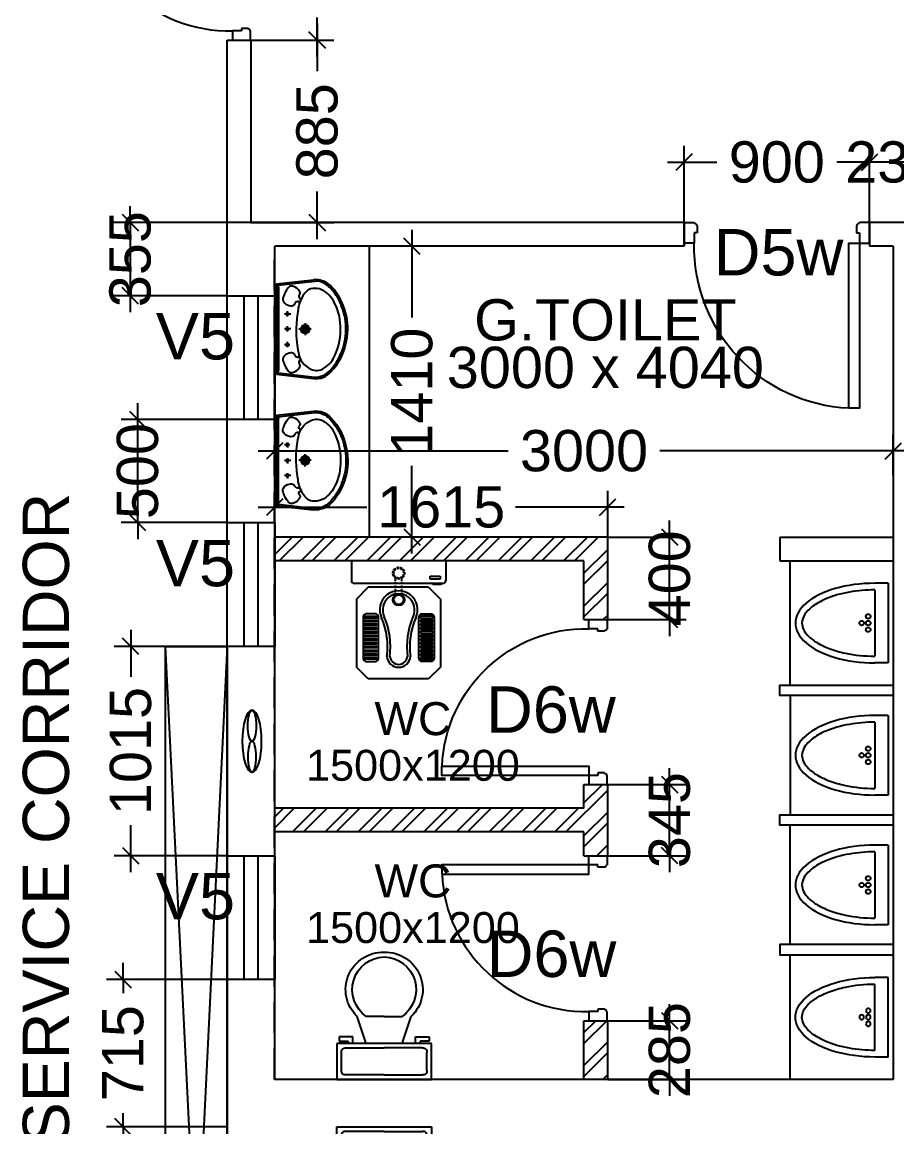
# Model space of a CAD drawing. Extents: x 6345096 to 6738923, y -6490958 to -6305885.
# Drawn here: x 6532854 to 6537097, y -6368716 to -6363359 of the extents above; entities that cross this region are included whole.
import ezdxf
from ezdxf.enums import TextEntityAlignment as Align

# ---------------------------------------------------------------- set-up
doc = ezdxf.new("R2010")
doc.units = 0
doc.header["$LTSCALE"] = 600
doc.header["$MEASUREMENT"] = 0
doc.header["$PDMODE"] = 35
doc.linetypes.add('HIDDEN', pattern=[0.375, 0.25, -0.125])
doc.layers.get('0').update_dxf_attribs({"linetype": 'CONTINUOUS'})
doc.layers.get('Defpoints').update_dxf_attribs({"linetype": 'CONTINUOUS'})
for name, color, linetype in [('DOOR', 32, 'CONTINUOUS'), ('Duct', 8, 'CONTINUOUS'), ('Exaust', 8, 'CONTINUOUS'), ('HS', 251, 'CONTINUOUS'), ('joinery', 7, 'CONTINUOUS'), ('Room Dim', 1, 'CONTINUOUS'), ('T Wall', 8, 'CONTINUOUS'), ('TEXT', 6, 'CONTINUOUS'), ('Toi-Euip', 8, 'CONTINUOUS'), ('toi-fix', 46, 'CONTINUOUS'), ('Toi. Wall Hat', 3, 'CONTINUOUS'), ('Walls', 7, 'CONTINUOUS'), ('WIN', 151, 'CONTINUOUS'), ('Working Dim', 5, 'CONTINUOUS')]:
    doc.layers.add(name, color=color, linetype=linetype)
doc.styles.add('ari', font='arial.ttf')
doc.styles.add('ARIAL', font='arial.ttf')
doc.dimstyles.new('int. dim', dxfattribs={"dimtxt": 200, "dimasz": 80, "dimexe": 80, "dimexo": 0, "dimgap": 70, "dimtad": 0, "dimdec": 0, "dimzin": 12, "dimdsep": 46, "dimtxsty": 'ari', "dimblk": 'OBLIQUE', "dimcen": 2, "dimdle": 80, "dimclrd": 256, "dimclre": 256, "dimclrt": 6, "dimadec": 0, "dimazin": 0, "dimtfac": 1, "dimtdec": 0, "dimtix": 1, "dimtmove": 2, "dimatfit": 3, "dimfxl": 1, "dimtolj": 1, "dimtzin": 0, "dimlwd": -1, "dimlwe": -1, "dimarcsym": 0})

# ---------------------------------------------------------------- blocks, each defined once
blk = doc.blocks.new('A$C153C7E87')
at = {"layer": 'Exaust', "color": 10, "extrusion": (0, 0, -1)}
for centre, major_axis, ratio in [((0, 0), (150.2, 0.1), 0.312125), ((-75.1, 0), (75.1, 0), 0.271389)]:
    blk.add_ellipse(centre, major_axis=major_axis, ratio=ratio, start_param=3.141593, end_param=9.424778, dxfattribs=at)
at = {"layer": 'Exaust', "color": 10}
blk.add_ellipse((75.1, 0), major_axis=(75.1, 0), ratio=0.271389, dxfattribs=at)
blk = doc.blocks.new('Z$W@#1841')
at = {"layer": 'DOOR'}
for p, q in [((-267.6, -167.4), (-317.3, -167.4)), ((-317.3, -167.4), (-317.3, -267.4)), ((-267.6, -217.9), (-267.6, -167.4)), ((533, -217.9), (533, -167.4)), ((533, -167.4), (582.7, -167.4)), ((582.7, -167.4), (582.7, -267.4)), ((-317.3, -267.4), (-267.6, -267.4)), ((-254.1, -217.9), (-267.6, -217.9)), ((-267.6, -267.4), (-267.6, -265.2)), ((-254.1, -253.9), (-256.3, -253.9)), ((-254.1, -253.9), (-254.1, -217.9)), ((519.5, -253.9), (519.5, -217.9)), ((519.5, -217.9), (533, -217.9)), ((519.5, -253.9), (521.7, -253.9)), ((533, -267.4), (533, -265.2)), ((582.7, -267.4), (533, -267.4))]:
    blk.add_line(p, q, dxfattribs=at)
blk.add_lwpolyline([(482.5, 633.2), (482.5, -167.4), (533, -167.4), (533, 633.2)], close=True, dxfattribs=at)
at = {"layer": 'DOOR', "color": 145}
blk.add_arc((518.4, -152.1), 786.1, 92.6177, 181.1129, dxfattribs=at)
at = {"layer": 'DOOR'}
for centre, start, end in [((-267.6, -253.9), 270, 0), ((533, -253.9), 180, 270)]:
    blk.add_arc(centre, 11.2, start, end, dxfattribs=at)
blk = doc.blocks.new('A$C70ED7303')
at = {"layer": 'toi-fix', "color": 8}
for p, q in [((0, 0), (229, 0)), ((229, 0), (229, -174.4)), ((-229, 0), (0, 0)), ((-229, -174.4), (-229, 0)), ((-207.2, -43.6), (-207.2, -130.8)), ((0, -21.8), (-185.4, -21.8)), ((0, -21.8), (185.4, -21.8)), ((207.2, -43.6), (207.2, -130.8)), ((-185.4, -152.6), (0, -152.6)), ((185.4, -152.6), (0, -152.6)), ((229, -174.4), (-229, -174.4)), ((-218.1, -207.2), (-218.1, -185.4)), ((-218.1, -185.4), (-174.4, -185.4)), ((-152.6, -207.2), (-218.1, -207.2)), ((-174.4, -185.4), (-174.4, -174.4)), ((-152.6, -174.4), (-152.6, -207.2)), ((-87.2, -174.4), (-130.8, -305.3)), ((87.2, -174.4), (130.8, -305.3)), ((152.6, -174.4), (152.6, -207.2)), ((152.6, -207.2), (218.1, -207.2)), ((174.4, -185.4), (174.4, -174.4)), ((218.1, -185.4), (174.4, -185.4)), ((218.1, -207.2), (218.1, -185.4)), ((0, -305.3), (-87.2, -305.3)), ((0, -305.3), (87.2, -305.3))]:
    blk.add_line(p, q, dxfattribs=at)
for centre, major_axis, start_param, end_param in [((-188.1, -40.9), (13.6, -13.6), 2.214297, 4.068888), ((188.1, -40.9), (13.6, -13.6), 0.643501, 2.498091), ((-188.1, -133.6), (-13.6, -13.6), 5.35589, 7.21048), ((188.1, -133.6), (-13.6, -13.6), 0.643501, 2.498091), ((-6.6, -436.2), (-127.6, -127.6), 4.686239, 7.105146), ((4.7, -435.5), (-112.7, -112.7), 4.541602, 7.039318), ((6.6, -436.2), (55.8, -171.6), -0.351019, 2.067888), ((-4.7, -435.5), (-112.7, -112.7), 0.814663, 3.31238)]:
    blk.add_ellipse(centre, major_axis=major_axis, ratio=1, start_param=start_param, end_param=end_param, dxfattribs=at)
blk = doc.blocks.new('URI')
at = {"layer": 'toi-fix', "color": 8}
for p, q in [((0, 0), (0, 75)), ((412.5, 75), (37.5, 75)), ((450, 0), (450, 75)), ((450, 0), (0, 0))]:
    blk.add_line(p, q, dxfattribs=at)
for centre in [(187.5, 112.5), (225, 150), (225, 112.5), (262.5, 112.5)]:
    blk.add_circle(centre, 13, dxfattribs=at)
blk.add_ellipse((225, 75), major_axis=(0, -450), ratio=0.5, start_param=1.570796, end_param=4.712389, dxfattribs=at)
blk.add_open_spline([(412.5, 75), (412.5, 124.2), (408.2, 173.3), (391.4, 268.1), (378.3, 313.3), (348.4, 383.5), (332.7, 410.7), (302.5, 449), (288.3, 462.2), (261, 480.2), (247.9, 485), (222.9, 488.5), (210.7, 487.2), (184.7, 477.8), (170.9, 469.5), (143, 444.1), (129.1, 427.1), (103, 385.3), (91, 360.6), (70, 305.1), (61.2, 274.4), (43.3, 189.6), (37.5, 132.5), (37.5, 75.3), (37.5, 75.1), (37.5, 75)], degree=3, knots=[1.570797, 1.570797, 1.570797, 1.570797, 1.912721, 1.912721, 2.274933, 2.274933, 2.575852, 2.575852, 2.824182, 2.824182, 3.072511, 3.072511, 3.320841, 3.320841, 3.569171, 3.569171, 3.817501, 3.817501, 4.06583, 4.06583, 4.31416, 4.31416, 4.71135, 4.71135, 4.712389, 4.712389, 4.712389, 4.712389], dxfattribs=at)
blk = doc.blocks.new('1000')
at = {"layer": 'DOOR'}
for p, q in [((0, -100), (0, 0)), ((0, 0), (49.7, 0)), ((49.7, 0), (49.7, -2.2)), ((63.2, -49.5), (49.7, -49.5)), ((49.7, -49.5), (49.7, -100)), ((63.2, -13.5), (61, -13.5)), ((63.2, -13.5), (63.2, -49.5)), ((836.8, -13.5), (836.8, -49.5)), ((836.8, -13.5), (839, -13.5)), ((836.8, -49.5), (850.3, -49.5)), ((850.3, 0), (850.3, -2.2)), ((900, 0), (850.3, 0)), ((850.3, -49.5), (850.3, -100)), ((900, -100), (900, 0)), ((49.7, -100), (0, -100)), ((49.7, -100), (49.7, -900.6)), ((100.2, -100), (49.7, -100)), ((100.2, -900.6), (100.2, -100)), ((850.3, -100), (900, -100)), ((49.7, -900.6), (100.2, -900.6))]:
    blk.add_line(p, q, dxfattribs=at)
for centre, major_axis, start_param, end_param in [((49.7, -13.5), (-7.95, 7.95), 3.926991, 5.497787), ((850.3, -13.5), (7.95, 7.95), 0.785398, 2.356194)]:
    blk.add_ellipse(centre, major_axis=major_axis, ratio=1, start_param=start_param, end_param=end_param, dxfattribs=at)
at = {"layer": 'DOOR', "color": 145}
blk.add_ellipse((64.3, -115.3), major_axis=(-519.7, 589.8), ratio=1, start_param=2.464943, end_param=4.009476, dxfattribs=at)
blk = doc.blocks.new('A$C4D064DB7')
at = {"layer": 'Toi-Euip', "color": 8}
for p, q in [((-219.3, -1), (-239.3, 178)), ((-212.3, 5.4), (-232.3, 184.5)), ((0.9, 167), (0.9, 107.5)), ((212.2, 4.9), (232.3, 184.5)), ((219.2, -1), (239.3, 178)), ((-28.5, 137.9), (30, 137.9)), ((-73.1, 68.7), (-73.1, 37.2)), ((-0.6, 68.7), (-0.6, 37.2)), ((76.2, 63.6), (76.2, 37.2)), ((-204.6, 8.3), (200.4, 8.3)), ((-61.3, 51.7), (-86.8, 51.7)), ((11.1, 51.7), (-14.3, 51.7)), ((87.9, 51.7), (62.5, 51.7)), ((-219.3, -1), (219.2, -1))]:
    blk.add_line(p, q, dxfattribs=at)
for centre, radius in [((0.9, 137.9), 20.9), ((0.9, 137.9), 15), ((0.9, 137.9), 10.5), ((-73.1, 51.7), 6.23), ((-0.6, 51.7), 6.23), ((76.2, 51.7), 6.23)]:
    blk.add_circle(centre, radius, dxfattribs=at)
for centre, radius, start, end in [((-15, 63.3), 278.1, 103.6801, 133.1199), ((0.4, 42.8), 293.4, 66.1951, 111.8497), ((-3.7, 79.1), 265.8, 77.1391, 106.8516), ((11, 56.9), 284.8, 46.3845, 81.023), ((-115.7, 175.3), 119.3, 121.8415, 151.2146), ((-79.5, 166.9), 122.1, 117.7975, 160.6946), ((-52.1, 129.5), 194.1, 106.9894, 130.6854), ((-12.7, 69.4), 239.9, 90.5187, 121.0564), ((4.5, 21.6), 288.4, 65.4107, 93.8454), ((17.4, 64.4), 266.9, 46.2173, 67.6674), ((74.5, 158), 135.4, 31.8603, 68.3132), ((-135.9, 190.3), 102.7, 132.34, 168.5521), ((-156.9, 191.3), 75.7, 146.7911, 185.1402), ((131.4, 192.6), 68.8, 336.7779, 32.4081), ((140.9, 188.9), 91.5, 357.2238, 48.0895), ((143.8, 190.8), 96.4, 352.3942, 48.6169), ((-159.3, 187.8), 80.7, 163.2392, 186.9959), ((-105.8, 184.4), 91.8, 165.5854, 192.6546), ((-124.3, 195.5), 77.6, 203.693, 246.3813), ((98.1, 210.4), 106.4, 278.0202, 335.0221), ((-154.2, 64.6), 55.1, 124.9669, 161.6496), ((-174.7, 96.4), 17.3, 50.4642, 129.5358), ((-157.9, 115.7), 8.33, 226.0403, 306.1074), ((-73.6, 263.8), 161.7, 239.5902, 265.9719), ((-156.5, 116.7), 8.45, 294.5104, 30.3287), ((-126.4, 102.5), 8.28, 83.1526, 217.3039), ((129.6, 102.2), 7.16, 318.2984, 78.6803), ((157.9, 115.9), 7.49, 165.1523, 247.9307), ((159.9, 115.7), 8.33, 233.8926, 313.9597), ((176.7, 96.4), 17.3, 50.4642, 129.5358), ((156.2, 64.6), 55.1, 18.3504, 55.0331), ((-188.7, 72.6), 20.1, 152.4908, 243.191), ((-120.2, 149.2), 122.2, 230.5982, 250.4136), ((-161, 71.5), 47.7, 305.0585, 347.193), ((-110.1, 109.7), 26, 208.2715, 253.614), ((-144.2, 69.4), 30.9, 343.9654, 29.9209), ((33.5, 869.5), 776.1, 261.2228, 267.52), ((-3.1, 803.8), 709.6, 270.2431, 275.5482), ((44.3, 384), 287.3, 274.2321, 283.8267), ((146.2, 69.4), 30.9, 150.0791, 196.0346), ((163, 71.5), 47.7, 192.807, 234.9415), ((112.1, 109.7), 26, 286.386, 331.7285), ((122.2, 149.2), 122.2, 289.5864, 309.4018), ((190.7, 72.6), 20.1, 296.809, 27.5092), ((-200, -15.1), 23.9, 101.1451, 143.7785), ((-145.6, 63.1), 33, 241.9192, 291.3561), ((147.6, 63.1), 33, 248.6439, 298.0808), ((199.8, -16.6), 24.9, 38.7487, 88.5796)]:
    blk.add_arc(centre, radius, start, end, dxfattribs=at)
blk = doc.blocks.new('A$C37B60793')
at = {"layer": 'toi-fix', "color": 8}
for p, q in [((0, 303.1), (127, 303.1)), ((0, -306.5), (0, 303.1)), ((146, -287.4), (146, 284.1)), ((171.2, 195), (247.4, 271.2)), ((247.4, 271.2), (685.9, 271.2)), ((358.5, 218.7), (358.5, 139.2)), ((369.5, 218.7), (358.5, 218.7)), ((362.3, 226.9), (630.5, 226.9)), ((369.5, 139.2), (369.5, 218.7)), ((382.7, 218.7), (382.7, 139.2)), ((393.7, 218.7), (382.7, 218.7)), ((393.7, 139.2), (393.7, 218.7)), ((406.9, 218.7), (406.9, 139.2)), ((417.9, 218.7), (406.9, 218.7)), ((417.9, 139.2), (417.9, 218.7)), ((431, 218.7), (431, 139.2)), ((442.1, 218.7), (431, 218.7)), ((442.1, 139.2), (442.1, 218.7)), ((455.2, 218.7), (455.2, 139.2)), ((466.3, 218.7), (455.2, 218.7)), ((466.3, 139.2), (466.3, 218.7)), ((479.4, 218.7), (479.4, 139.2)), ((490.5, 218.7), (479.4, 218.7)), ((490.5, 139.2), (490.5, 218.7)), ((503.6, 218.7), (503.6, 139.2)), ((514.6, 218.7), (503.6, 218.7)), ((514.6, 139.2), (514.6, 218.7)), ((527.8, 218.7), (527.8, 139.2)), ((538.8, 218.7), (527.8, 218.7)), ((538.8, 139.2), (538.8, 218.7)), ((552, 218.7), (552, 139.2)), ((563, 218.7), (552, 218.7)), ((563, 139.2), (563, 218.7)), ((576.2, 218.7), (576.2, 139.2)), ((587.2, 218.7), (576.2, 218.7)), ((587.2, 139.2), (587.2, 218.7)), ((600.4, 218.7), (600.4, 139.2)), ((611.4, 218.7), (600.4, 218.7)), ((611.4, 139.2), (611.4, 218.7)), ((624.5, 218.7), (624.5, 139.2)), ((635.6, 218.7), (624.5, 218.7)), ((635.6, 139.2), (635.6, 218.7)), ((762.1, 195), (685.9, 271.2)), ((171.2, -195.4), (171.2, 195)), ((343.3, 148.1), (343.3, 207.9)), ((649.5, 207.9), (649.5, 148.1)), ((762.1, -195.4), (762.1, 195)), ((358.5, 139.2), (369.5, 139.2)), ((630.5, 129.1), (362.3, 129.1)), ((382.7, 139.2), (393.7, 139.2)), ((406.9, 139.2), (417.9, 139.2)), ((431, 139.2), (442.1, 139.2)), ((455.2, 139.2), (466.3, 139.2)), ((479.4, 139.2), (490.5, 139.2)), ((503.6, 139.2), (514.6, 139.2)), ((527.8, 139.2), (538.8, 139.2)), ((552, 139.2), (563, 139.2)), ((576.2, 139.2), (587.2, 139.2)), ((600.4, 139.2), (611.4, 139.2)), ((624.5, 139.2), (635.6, 139.2)), ((358.5, -222), (358.5, -142.6)), ((358.5, -142.6), (369.5, -142.6)), ((630.5, -132.4), (362.3, -132.4)), ((369.5, -142.6), (369.5, -222)), ((382.7, -222), (382.7, -142.6)), ((382.7, -142.6), (393.7, -142.6)), ((393.7, -142.6), (393.7, -222)), ((406.9, -222), (406.9, -142.6)), ((406.9, -142.6), (417.9, -142.6)), ((417.9, -142.6), (417.9, -222)), ((431, -222), (431, -142.6)), ((431, -142.6), (442.1, -142.6)), ((442.1, -142.6), (442.1, -222)), ((455.2, -222), (455.2, -142.6)), ((455.2, -142.6), (466.3, -142.6)), ((466.3, -142.6), (466.3, -222)), ((479.4, -222), (479.4, -142.6)), ((479.4, -142.6), (490.5, -142.6)), ((490.5, -142.6), (490.5, -222)), ((503.6, -222), (503.6, -142.6)), ((503.6, -142.6), (514.6, -142.6)), ((514.6, -142.6), (514.6, -222)), ((527.8, -222), (527.8, -142.6)), ((527.8, -142.6), (538.8, -142.6)), ((538.8, -142.6), (538.8, -222)), ((552, -222), (552, -142.6)), ((552, -142.6), (563, -142.6)), ((563, -142.6), (563, -222)), ((576.2, -222), (576.2, -142.6)), ((576.2, -142.6), (587.2, -142.6)), ((587.2, -142.6), (587.2, -222)), ((600.4, -222), (600.4, -142.6)), ((600.4, -142.6), (611.4, -142.6)), ((611.4, -142.6), (611.4, -222)), ((624.5, -222), (624.5, -142.6)), ((624.5, -142.6), (635.6, -142.6)), ((635.6, -142.6), (635.6, -222)), ((117.8, -205), (100.3, -205)), ((100.3, -205), (100.3, -270.7)), ((117.8, -270.7), (117.8, -205)), ((171.2, -195.4), (247.4, -271.6)), ((343.3, -151.5), (343.3, -211.2)), ((649.5, -211.2), (649.5, -151.5)), ((685.9, -271.6), (762.1, -195.4)), ((100.3, -270.7), (117.8, -270.7)), ((153.7, -221.4), (147.5, -221.4)), ((147.5, -221.4), (147.5, -276.8)), ((147.5, -276.8), (153.7, -276.8)), ((153.7, -276.8), (153.7, -221.4)), ((247.4, -271.6), (685.9, -271.6)), ((369.5, -222), (358.5, -222)), ((362.3, -230.3), (630.5, -230.3)), ((393.7, -222), (382.7, -222)), ((417.9, -222), (406.9, -222)), ((442.1, -222), (431, -222)), ((466.3, -222), (455.2, -222)), ((490.5, -222), (479.4, -222)), ((514.6, -222), (503.6, -222)), ((538.8, -222), (527.8, -222)), ((563, -222), (552, -222)), ((587.2, -222), (576.2, -222)), ((611.4, -222), (600.4, -222)), ((635.6, -222), (624.5, -222)), ((0, -306.5), (127, -306.5))]:
    blk.add_line(p, q, dxfattribs=at)
at = {"layer": 'toi-fix', "color": 8, "linetype": 'HIDDEN', "ltscale": 0.1}
for p, q in [((219.3, 19), (111.7, 19)), ((219.3, -22.3), (111.7, -22.3))]:
    blk.add_line(p, q, dxfattribs=at)
at = {"layer": 'toi-fix', "color": 8, "extrusion": (0, 0, -1)}
for centre, major_axis, start_param, end_param in [((127, 284.1), (-13.5, -13.5), 2.356194, 3.926991), ((362.3, 207.9), (13.5, -13.5), 2.356194, 3.926991), ((630.5, 207.9), (-13.5, -13.5), 2.356194, 3.926991), ((362.3, 148.1), (-13.5, -13.5), -0.785398, 0.785398), ((630.5, 148.1), (-13.5, -13.5), 3.926991, 5.497787), ((316.3, -1.7), (0, -122.2), -0.449608, 3.591264), ((316.3, -1.7), (0, -103.2), -0.449671, 3.591202), ((554, 536.4), (-29.4, -484.3), -0.19615, 0.346746), ((554, 536.4), (-11.6, -466), -0.160496, 0.3824), ((611.1, -1.7), (-54, -54), 2.434309, 5.419673), ((251.3, -1.7), (-26.9, -26.9), 0.785398, 7.068583), ((251.3, -1.7), (-22.5, -22.5), 0.785398, 7.068583), ((611.1, -1.7), (40.6, -40.6), 4.005105, 6.990469), ((554, -539.7), (29.4, -484.3), 2.794864, 3.33776), ((554, -539.7), (11.6, -466), 2.7592, 3.302095), ((362.3, -151.5), (13.5, -13.5), 2.356194, 3.926991), ((630.5, -151.5), (13.5, -13.5), 3.926991, 5.497787), ((362.3, -211.2), (-13.5, -13.5), -0.785398, 0.785398), ((630.5, -211.2), (13.5, -13.5), 5.497787, 7.068583), ((127, -287.4), (13.5, -13.5), 5.497787, 7.068583)]:
    blk.add_ellipse(centre, major_axis=major_axis, ratio=1, start_param=start_param, end_param=end_param, dxfattribs=at)
at = {"layer": 'toi-fix', "color": 8, "linetype": 'HIDDEN', "ltscale": 0.1, "extrusion": (0, 0, -1)}
for major_axis, start_param, end_param in [((26.9, -26.9), 2.356194490188911, 8.639379797368496), ((22.5, -22.5), 2.356194490188169, 8.639379797367756)]:
    blk.add_ellipse((79.7, -1.7), major_axis=major_axis, ratio=1, start_param=start_param, end_param=end_param, dxfattribs=at)
blk = doc.blocks.new('_Oblique')
at = {"color": 0, "linetype": 'ByBlock', "lineweight": -2}
blk.add_line((-0.5, -0.5), (0.5, 0.5), dxfattribs=at)
blk = doc.blocks.new('*D489')
at = {"layer": 'Defpoints', "color": 0, "transparency": 16777216}
for p in [(6533964.4, -6362645.5, 0.3), (6533964.4, -6363445.5, 5.1), (6534285.6, -6363445.5)]:
    blk.add_point(p, dxfattribs=at)
at = {"layer": 'Working Dim', "transparency": 16777216}
for p, q in [((6534285.6, -6362565.5), (6534285.6, -6362754.7)), ((6533964.4, -6362645.5), (6534365.6, -6362645.5)), ((6534285.6, -6363525.5), (6534285.6, -6363336.2)), ((6533964.4, -6363445.5), (6534365.6, -6363445.5))]:
    blk.add_line(p, q, dxfattribs=at)
at = {"layer": 'Working Dim', "transparency": 16777216, "xscale": 80, "yscale": 80, "zscale": 80}
for p, rotation in [((6534285.6, -6362645.5), 90), ((6534285.6, -6363445.5), 270)]:
    blk.add_blockref('_Oblique', p, dxfattribs=dict(at, rotation=rotation))
at = {"layer": 'Working Dim', "color": 6, "transparency": 16777216, "insert": (6534285.6, -6363045.5), "char_height": 200, "attachment_point": 5, "rotation": 90, "style": 'ari'}
blk.add_mtext('\\A1;800', dxfattribs=at)
blk = doc.blocks.new('*D490')
at = {"layer": 'Defpoints', "color": 0, "transparency": 16777216}
for p in [(6533964.4, -6363445.5, 5.1), (6533964.4, -6364330.6, 5.1), (6534285.6, -6364330.6)]:
    blk.add_point(p, dxfattribs=at)
at = {"layer": 'Working Dim', "transparency": 16777216}
for p, q in [((6534285.6, -6363365.5), (6534285.6, -6363596.2)), ((6533964.4, -6363445.5), (6534365.6, -6363445.5)), ((6534285.6, -6364410.6), (6534285.6, -6364179.9)), ((6533964.4, -6364330.6), (6534365.6, -6364330.6))]:
    blk.add_line(p, q, dxfattribs=at)
at = {"layer": 'Working Dim', "transparency": 16777216, "xscale": 80, "yscale": 80, "zscale": 80}
for p, rotation in [((6534285.6, -6363445.5), 90), ((6534285.6, -6364330.6), 270)]:
    blk.add_blockref('_Oblique', p, dxfattribs=dict(at, rotation=rotation))
at = {"layer": 'Working Dim', "color": 6, "transparency": 16777216, "insert": (6534285.6, -6363888), "char_height": 200, "attachment_point": 5, "rotation": 90, "style": 'ari'}
blk.add_mtext('\\A1;885', dxfattribs=at)
blk = doc.blocks.new('*D512')
at = {"layer": 'Defpoints', "color": 0, "transparency": 16777216}
for p in [(6536964.5, -6364038), (6536964.5, -6364330.6), (6537194.5, -6364330.6, 5.1)]:
    blk.add_point(p, dxfattribs=at)
at = {"layer": 'Working Dim', "transparency": 16777216}
for p, q in [((6536964.5, -6364330.6), (6536964.5, -6363958)), ((6537194.5, -6364330.6), (6537194.5, -6363958)), ((6536964.5, -6364038), (6536884.5, -6364038)), ((6537194.5, -6364038), (6536964.5, -6364038)), ((6537194.5, -6364038), (6537274.5, -6364038))]:
    blk.add_line(p, q, dxfattribs=at)
at = {"layer": 'Working Dim', "transparency": 16777216, "xscale": 80, "yscale": 80, "zscale": 80}
blk.add_blockref('_Oblique', (6536964.5, -6364038), dxfattribs=at)
at = {"layer": 'Working Dim', "transparency": 16777216, "xscale": 80, "yscale": 80, "zscale": 80, "rotation": 180}
blk.add_blockref('_Oblique', (6537194.5, -6364038), dxfattribs=at)
at = {"layer": 'Working Dim', "color": 6, "transparency": 16777216, "insert": (6537079.5, -6364038), "char_height": 200, "attachment_point": 5, "style": 'ari'}
blk.add_mtext('\\A1;230', dxfattribs=at)
blk = doc.blocks.new('*D513')
at = {"layer": 'Defpoints', "color": 0, "transparency": 16777216}
for p in [(6536064.5, -6364038), (6536064.5, -6364330.6), (6536964.5, -6364330.6)]:
    blk.add_point(p, dxfattribs=at)
at = {"layer": 'Working Dim', "transparency": 16777216}
for p, q in [((6536064.5, -6364330.6), (6536064.5, -6363958)), ((6536964.5, -6364330.6), (6536964.5, -6363958)), ((6535984.5, -6364038), (6536223.9, -6364038)), ((6537044.5, -6364038), (6536805.1, -6364038))]:
    blk.add_line(p, q, dxfattribs=at)
at = {"layer": 'Working Dim', "transparency": 16777216, "xscale": 80, "yscale": 80, "zscale": 80, "rotation": 180}
blk.add_blockref('_Oblique', (6536064.5, -6364038), dxfattribs=at)
at = {"layer": 'Working Dim', "transparency": 16777216, "xscale": 80, "yscale": 80, "zscale": 80}
blk.add_blockref('_Oblique', (6536964.5, -6364038), dxfattribs=at)
at = {"layer": 'Working Dim', "color": 6, "transparency": 16777216, "insert": (6536514.5, -6364038), "char_height": 200, "attachment_point": 5, "style": 'ari'}
blk.add_mtext('\\A1;900', dxfattribs=at)
blk = doc.blocks.new('*D514')
at = {"layer": 'Defpoints', "color": 0, "transparency": 16777216}
for p in [(6537079.5, -6365438), (6534079.4, -6365555.9, 5.1), (6537079.5, -6365555.9, 5.1)]:
    blk.add_point(p, dxfattribs=at)
at = {"layer": 'Working Dim', "transparency": 16777216}
for p, q in [((6534079.4, -6365555.9), (6534079.4, -6365358)), ((6537079.5, -6365555.9), (6537079.5, -6365358)), ((6533999.4, -6365438), (6535211.2, -6365438)), ((6537159.5, -6365438), (6535947.7, -6365438))]:
    blk.add_line(p, q, dxfattribs=at)
at = {"layer": 'Working Dim', "transparency": 16777216, "xscale": 80, "yscale": 80, "zscale": 80, "rotation": 180}
blk.add_blockref('_Oblique', (6534079.4, -6365438), dxfattribs=at)
at = {"layer": 'Working Dim', "transparency": 16777216, "xscale": 80, "yscale": 80, "zscale": 80}
blk.add_blockref('_Oblique', (6537079.5, -6365438), dxfattribs=at)
at = {"layer": 'Working Dim', "color": 6, "transparency": 16777216, "insert": (6535579.5, -6365438), "char_height": 200, "attachment_point": 5, "style": 'ari'}
blk.add_mtext('\\A1;3000', dxfattribs=at)
blk = doc.blocks.new('*D515')
at = {"layer": 'Defpoints', "color": 0, "transparency": 16777216}
for p in [(6535694.4, -6368200.6), (6535994.8, -6368200.6), (6535694.4, -6368485.6)]:
    blk.add_point(p, dxfattribs=at)
at = {"layer": 'Working Dim', "transparency": 16777216}
for p, q in [((6535994.8, -6368200.6), (6535994.8, -6368120.6)), ((6535694.4, -6368200.6), (6536074.8, -6368200.6)), ((6535994.8, -6368485.6), (6535994.8, -6368200.6)), ((6535694.4, -6368485.6), (6536074.8, -6368485.6)), ((6535994.8, -6368485.6), (6535994.8, -6368565.6))]:
    blk.add_line(p, q, dxfattribs=at)
at = {"layer": 'Working Dim', "transparency": 16777216, "xscale": 80, "yscale": 80, "zscale": 80}
for p, rotation in [((6535994.8, -6368200.6), 270), ((6535994.8, -6368485.6), 90)]:
    blk.add_blockref('_Oblique', p, dxfattribs=dict(at, rotation=rotation))
at = {"layer": 'Working Dim', "color": 6, "transparency": 16777216, "insert": (6535994.8, -6368343.1), "char_height": 200, "attachment_point": 5, "rotation": 90, "style": 'ari'}
blk.add_mtext('\\A1;285', dxfattribs=at)
blk = doc.blocks.new('*D516')
at = {"layer": 'Defpoints', "color": 0, "transparency": 16777216}
for p in [(6535694.4, -6367055.6), (6535994.8, -6367055.6), (6535694.4, -6367400.6)]:
    blk.add_point(p, dxfattribs=at)
at = {"layer": 'Working Dim', "transparency": 16777216}
for p, q in [((6535994.8, -6367055.6), (6535994.8, -6366975.6)), ((6535694.4, -6367055.6), (6536074.8, -6367055.6)), ((6535994.8, -6367400.6), (6535994.8, -6367055.6)), ((6535694.4, -6367400.6), (6536074.8, -6367400.6)), ((6535994.8, -6367400.6), (6535994.8, -6367480.6))]:
    blk.add_line(p, q, dxfattribs=at)
at = {"layer": 'Working Dim', "transparency": 16777216, "xscale": 80, "yscale": 80, "zscale": 80}
for p, rotation in [((6535994.8, -6367055.6), 270), ((6535994.8, -6367400.6), 90)]:
    blk.add_blockref('_Oblique', p, dxfattribs=dict(at, rotation=rotation))
at = {"layer": 'Working Dim', "color": 6, "transparency": 16777216, "insert": (6535994.8, -6367228.1), "char_height": 200, "attachment_point": 5, "rotation": 90, "style": 'ari'}
blk.add_mtext('\\A1;345', dxfattribs=at)
blk = doc.blocks.new('*D517')
at = {"layer": 'Defpoints', "color": 0, "transparency": 16777216}
for p in [(6535694.4, -6365855.6), (6535994.8, -6365855.6), (6535694.4, -6366255.6)]:
    blk.add_point(p, dxfattribs=at)
at = {"layer": 'Working Dim', "transparency": 16777216}
for p, q in [((6535994.8, -6365855.6), (6535994.8, -6365775.6)), ((6535694.4, -6365855.6), (6536074.8, -6365855.6)), ((6535994.8, -6366255.6), (6535994.8, -6365855.6)), ((6535694.4, -6366255.6), (6536074.8, -6366255.6)), ((6535994.8, -6366255.6), (6535994.8, -6366335.6))]:
    blk.add_line(p, q, dxfattribs=at)
at = {"layer": 'Working Dim', "transparency": 16777216, "xscale": 80, "yscale": 80, "zscale": 80}
for p, rotation in [((6535994.8, -6365855.6), 270), ((6535994.8, -6366255.6), 90)]:
    blk.add_blockref('_Oblique', p, dxfattribs=dict(at, rotation=rotation))
at = {"layer": 'Working Dim', "color": 6, "transparency": 16777216, "insert": (6535994.8, -6366055.6), "char_height": 200, "attachment_point": 5, "rotation": 90, "style": 'ari'}
blk.add_mtext('\\A1;400', dxfattribs=at)
blk = doc.blocks.new('*D518')
at = {"layer": 'Defpoints', "color": 0, "transparency": 16777216}
for p in [(6534745.2, -6364445.6), (6534765, -6364445.6, 5.1), (6534765, -6365855.6)]:
    blk.add_point(p, dxfattribs=at)
at = {"layer": 'Working Dim', "transparency": 16777216}
for p, q in [((6534745.2, -6364365.6), (6534745.2, -6364791.7)), ((6534765, -6364445.6), (6534665.2, -6364445.6)), ((6534745.2, -6365935.6), (6534745.2, -6365509.5)), ((6534765, -6365855.6), (6534665.2, -6365855.6))]:
    blk.add_line(p, q, dxfattribs=at)
at = {"layer": 'Working Dim', "transparency": 16777216, "xscale": 80, "yscale": 80, "zscale": 80}
for p, rotation in [((6534745.2, -6364445.6), 90), ((6534745.2, -6365855.6), 270)]:
    blk.add_blockref('_Oblique', p, dxfattribs=dict(at, rotation=rotation))
at = {"layer": 'Working Dim', "color": 6, "transparency": 16777216, "insert": (6534745.2, -6365150.6), "char_height": 200, "attachment_point": 5, "rotation": 90, "style": 'ari'}
blk.add_mtext('\\A1;1410', dxfattribs=at)
blk = doc.blocks.new('*D533')
at = {"layer": 'Defpoints', "color": 0, "transparency": 16777216}
for p in [(6535694.4, -6365710.6), (6534079.4, -6365855.6), (6535694.4, -6365855.6)]:
    blk.add_point(p, dxfattribs=at)
at = {"layer": 'Working Dim', "transparency": 16777216}
for p, q in [((6534079.4, -6365855.6), (6534079.4, -6365630.6)), ((6535694.4, -6365855.6), (6535694.4, -6365630.6)), ((6533999.4, -6365710.6), (6534526.9, -6365710.6)), ((6535774.4, -6365710.6), (6535246.9, -6365710.6))]:
    blk.add_line(p, q, dxfattribs=at)
at = {"layer": 'Working Dim', "transparency": 16777216, "xscale": 80, "yscale": 80, "zscale": 80, "rotation": 180}
blk.add_blockref('_Oblique', (6534079.4, -6365710.6), dxfattribs=at)
at = {"layer": 'Working Dim', "transparency": 16777216, "xscale": 80, "yscale": 80, "zscale": 80}
blk.add_blockref('_Oblique', (6535694.4, -6365710.6), dxfattribs=at)
at = {"layer": 'Working Dim', "color": 6, "transparency": 16777216, "insert": (6534886.9, -6365710.6), "char_height": 200, "attachment_point": 5, "style": 'ari'}
blk.add_mtext('\\A1;1615', dxfattribs=at)
blk = doc.blocks.new('*D1385')
at = {"layer": 'Defpoints', "color": 0, "transparency": 16777216}
for p in [(6533343.8, -6368000.6), (6533849.4, -6368000.6, 0.7), (6533849.4, -6368715.6, 0.7)]:
    blk.add_point(p, dxfattribs=at)
at = {"layer": 'Working Dim', "transparency": 16777216}
for p, q in [((6533343.8, -6368000.6), (6533343.8, -6367920.6)), ((6533849.4, -6368000.6), (6533263.8, -6368000.6)), ((6533343.8, -6368000.6), (6533343.8, -6368067.2)), ((6533343.8, -6368715.6), (6533343.8, -6368649)), ((6533849.4, -6368715.6), (6533263.8, -6368715.6)), ((6533343.8, -6368715.6), (6533343.8, -6368795.6))]:
    blk.add_line(p, q, dxfattribs=at)
at = {"layer": 'Working Dim', "transparency": 16777216, "xscale": 80, "yscale": 80, "zscale": 80}
for p, rotation in [((6533343.8, -6368000.6), 270), ((6533343.8, -6368715.6), 90)]:
    blk.add_blockref('_Oblique', p, dxfattribs=dict(at, rotation=rotation))
at = {"layer": 'Working Dim', "color": 6, "transparency": 16777216, "insert": (6533343.8, -6368358.1), "char_height": 200, "attachment_point": 5, "rotation": 90, "style": 'ari'}
blk.add_mtext('\\A1;715', dxfattribs=at)
blk = doc.blocks.new('*D1386')
at = {"layer": 'Defpoints', "color": 0, "transparency": 16777216}
for p in [(6533381.3, -6366385.6), (6533849.4, -6366385.6), (6533849.8, -6367400.6, 4.4)]:
    blk.add_point(p, dxfattribs=at)
at = {"layer": 'Working Dim', "transparency": 16777216}
for p, q in [((6533381.3, -6366305.6), (6533381.3, -6366533.1)), ((6533849.4, -6366385.6), (6533301.3, -6366385.6)), ((6533381.3, -6367480.6), (6533381.3, -6367253.1)), ((6533849.8, -6367400.6), (6533301.3, -6367400.6))]:
    blk.add_line(p, q, dxfattribs=at)
at = {"layer": 'Working Dim', "transparency": 16777216, "xscale": 80, "yscale": 80, "zscale": 80}
for p, rotation in [((6533381.3, -6366385.6), 90), ((6533381.3, -6367400.6), 270)]:
    blk.add_blockref('_Oblique', p, dxfattribs=dict(at, rotation=rotation))
at = {"layer": 'Working Dim', "color": 6, "transparency": 16777216, "insert": (6533381.3, -6366893.1), "char_height": 200, "attachment_point": 5, "rotation": 90, "style": 'ari'}
blk.add_mtext('\\A1;1015', dxfattribs=at)
blk = doc.blocks.new('*D1387')
at = {"layer": 'Defpoints', "color": 0, "transparency": 16777216}
for p in [(6533415, -6365285.8), (6533849.4, -6365285.8), (6533849.4, -6365785.6)]:
    blk.add_point(p, dxfattribs=at)
at = {"layer": 'Working Dim', "transparency": 16777216}
for p, q in [((6533415, -6365285.8), (6533415, -6365205.8)), ((6533849.4, -6365285.8), (6533335, -6365285.8)), ((6533415, -6365785.6), (6533415, -6365285.8)), ((6533849.4, -6365785.6), (6533335, -6365785.6)), ((6533415, -6365785.6), (6533415, -6365865.6))]:
    blk.add_line(p, q, dxfattribs=at)
at = {"layer": 'Working Dim', "transparency": 16777216, "xscale": 80, "yscale": 80, "zscale": 80}
for p, rotation in [((6533415, -6365285.8), 270), ((6533415, -6365785.6), 90)]:
    blk.add_blockref('_Oblique', p, dxfattribs=dict(at, rotation=rotation))
at = {"layer": 'Working Dim', "color": 6, "transparency": 16777216, "insert": (6533415, -6365535.7), "char_height": 200, "attachment_point": 5, "rotation": 90, "style": 'ari'}
blk.add_mtext('\\A1;500', dxfattribs=at)
blk = doc.blocks.new('*D1388')
at = {"layer": 'Defpoints', "color": 0, "transparency": 16777216}
for p in [(6533964.4, -6364330.5), (6533379, -6364685.8), (6533849.4, -6364685.8)]:
    blk.add_point(p, dxfattribs=at)
at = {"layer": 'Working Dim', "transparency": 16777216}
for p, q in [((6533379, -6364330.5), (6533379, -6364250.5)), ((6533964.4, -6364330.5), (6533299, -6364330.5)), ((6533379, -6364330.5), (6533379, -6364685.8)), ((6533849.4, -6364685.8), (6533299, -6364685.8)), ((6533379, -6364685.8), (6533379, -6364765.8))]:
    blk.add_line(p, q, dxfattribs=at)
at = {"layer": 'Working Dim', "transparency": 16777216, "xscale": 80, "yscale": 80, "zscale": 80}
for p, rotation in [((6533379, -6364330.5), 270), ((6533379, -6364685.8), 90)]:
    blk.add_blockref('_Oblique', p, dxfattribs=dict(at, rotation=rotation))
at = {"layer": 'Working Dim', "color": 6, "transparency": 16777216, "insert": (6533379, -6364508.1), "char_height": 200, "attachment_point": 5, "rotation": 90, "style": 'ari'}
blk.add_mtext('\\A1;355', dxfattribs=at)
blk = doc.blocks.new('A$C2CD672AE')
at = {"layer": 'T Wall', "color": 8, "linetype": 'HIDDEN'}
for p, q in [((5375, 90568.3), (3760, 90568.3)), ((5375, 90168.3), (5375, 90568.3)), ((5260, 90453.3), (3760, 90453.3)), ((5260, 90168.3), (5260, 90453.3)), ((5260, 90168.3), (5375, 90168.3)), ((5260, 89253.3), (5260, 89368.3)), ((5260, 89368.3), (5375, 89368.3)), ((5375, 89023.3), (5375, 89368.3)), ((5260, 89253.3), (3760, 89253.3)), ((5260, 89138.3), (3760, 89138.3)), ((5260, 89023.3), (5260, 89138.3)), ((5260, 89023.3), (5375, 89023.3)), ((5260, 87938.3), (5260, 88223.3)), ((5260, 88223.3), (5375, 88223.3)), ((5375, 87938.3), (5375, 88223.3))]:
    blk.add_line(p, q, dxfattribs=at)
at = {"layer": 'T Wall', "color": 8, "linetype": 'HIDDEN', "ltscale": 10000}
for p, q in [((6210.1, 90568.3), (6760.1, 90568.3)), ((6210.1, 90568.3), (6210.1, 90453.3)), ((6210.1, 90453.3), (6760.1, 90453.3))]:
    blk.add_line(p, q, dxfattribs=at)
for points in [[(6260.1, 89849.6), (6260.1, 90453.3)], [(6760.1, 89799.6), (6210.1, 89799.6), (6210.1, 89849.6), (6760.1, 89849.6)], [(6260.1, 89799.6), (6260.1, 89220.8)], [(6760.1, 89170.8), (6210.1, 89170.8), (6210.1, 89220.8), (6760.1, 89220.8)], [(6260.1, 88592.1), (6260.1, 89170.8)], [(6760.1, 88592.1), (6210.1, 88592.1), (6210.1, 88542.1), (6760.1, 88542.1)], [(6260.1, 87937.8), (6260.1, 88542.1)]]:
    blk.add_lwpolyline(points, dxfattribs=at)
at = {"layer": 'toi-fix', "color": 8, "linetype": 'HIDDEN'}
blk.add_line((4219.7, 90568.3), (4219.7, 91978.3), dxfattribs=at)
at = {"layer": 'Walls', "color": 8, "linetype": 'HIDDEN'}
for p, q in [((3529.9, 92978.4), (3645, 92978.4)), ((3530, 83948.3), (3530, 92978.4)), ((3645, 92978.4), (3645, 92093.4)), ((5745.1, 92093.3), (3645, 92093.3)), ((5745.1, 92093.3), (5745.1, 91978.3)), ((6875.1, 92093.3), (6645.1, 92093.3)), ((6645.1, 92093.3), (6645.1, 91978.3)), ((3760, 87938.3), (3760, 91978.3)), ((5745.1, 91978.3), (3760, 91978.3)), ((6760.1, 91978.3), (6645.1, 91978.3)), ((6760.1, 91978.3), (6760.1, 87938.3)), ((6760.1, 87938.3), (3760, 87938.3))]:
    blk.add_line(p, q, dxfattribs=at)

msp = doc.modelspace()

# ---------------------------------------------------------------- hatches: boundary and pattern name
at = {"layer": 'Toi. Wall Hat'}
h = msp.add_hatch(dxfattribs=at)
h.set_pattern_fill('ANSI32', color=10, scale=300, style=0)
h.set_pattern_definition([(45, (6534079.39, -6368485.58), (-79.5495, 79.5495), []), (45, (6534132.42, -6368485.58), (-79.5495, 79.5495), [])])
h.paths.add_polyline_path([(6535694.388, -6368200.581), (6535579.388, -6368200.581), (6535579.388, -6368485.581), (6535694.388, -6368485.581)])
h.paths.add_polyline_path([(6534079.388, -6367170.581), (6534079.388, -6367285.581), (6535579.388, -6367285.581), (6535579.388, -6367400.581), (6535694.388, -6367400.581), (6535694.388, -6367055.581), (6535579.388, -6367055.581), (6535579.388, -6367170.581)])
h.paths.add_polyline_path([(6535579.388, -6365970.581), (6535579.388, -6366255.581), (6535694.388, -6366255.581), (6535694.388, -6365855.581), (6534079.388, -6365855.581), (6534079.388, -6365970.581), (6534451.686, -6365970.581), (6534451.686, -6365970.541), (6534909.61, -6365970.541), (6534909.61, -6365970.581)])

# ---------------------------------------------------------------- linework, layer by layer
at = {"layer": 'Duct', "color": 8, "linetype": 'HIDDEN', "ltscale": 600}
for p, q in [((6533849.388, -6372475.581), (6533549.388, -6366385.581)), ((6533849.771, -6366385.581, 5.131), (6533549.771, -6372475.65, 4.447))]:
    msp.add_line(p, q, dxfattribs=at)
at = {"layer": 'Duct', "color": 7, "linetype": 'HIDDEN', "ltscale": 600, "elevation": 4.447}
msp.add_lwpolyline([(6533849.771, -6372475.65), (6533549.771, -6372475.65), (6533549.771, -6366385.581), (6533549.771, -6366385.581), (6533849.771, -6366385.581), (6533849.771, -6366385.581), (6533849.771, -6372475.651), (6533549.771, -6372475.65)], dxfattribs=at)
at = {"layer": 'T Wall', "color": 6, "linetype": 'Continuous'}
for p, q in [((6535694.388, -6365855.581), (6534079.388, -6365855.581)), ((6535694.388, -6366255.581), (6535694.388, -6365855.581)), ((6535579.388, -6365970.581), (6534079.388, -6365970.581)), ((6535579.388, -6366255.581), (6535579.388, -6365970.581)), ((6535579.388, -6366255.581), (6535694.388, -6366255.581)), ((6535579.388, -6367170.581), (6535579.388, -6367055.581)), ((6535579.388, -6367055.581), (6535694.388, -6367055.581)), ((6535694.388, -6367400.581), (6535694.388, -6367055.581)), ((6535579.388, -6367170.581), (6534079.388, -6367170.581)), ((6535579.388, -6367285.581), (6534079.388, -6367285.581)), ((6535579.388, -6367400.581), (6535579.388, -6367285.581)), ((6535579.388, -6367400.581), (6535694.388, -6367400.581)), ((6535579.388, -6368485.581), (6535579.388, -6368200.581)), ((6535579.388, -6368200.581), (6535694.388, -6368200.581)), ((6535694.388, -6368485.581), (6535694.388, -6368200.581))]:
    msp.add_line(p, q, dxfattribs=at)
at = {"layer": 'T Wall', "color": 6, "linetype": 'Continuous', "ltscale": 10000}
for p, q in [((6536529.524, -6365855.581), (6537079.524, -6365855.581)), ((6536529.524, -6365855.581), (6536529.524, -6365970.581)), ((6536529.524, -6365970.581), (6537079.524, -6365970.581))]:
    msp.add_line(p, q, dxfattribs=at)
for points in [[(6536579.524, -6366574.331), (6536579.524, -6365970.581)], [(6537079.524, -6366624.331), (6536529.524, -6366624.331), (6536529.524, -6366574.331), (6537079.524, -6366574.331)], [(6536579.524, -6366624.331), (6536579.524, -6367203.081)], [(6537079.524, -6367253.081), (6536529.524, -6367253.081), (6536529.524, -6367203.081), (6537079.524, -6367203.081)], [(6536579.524, -6367831.831), (6536579.524, -6367253.081)], [(6537079.524, -6367831.831), (6536529.524, -6367831.831), (6536529.524, -6367881.831), (6537079.524, -6367881.831)], [(6536579.524, -6368486.124), (6536579.524, -6367881.831)]]:
    msp.add_lwpolyline(points, dxfattribs=at)
at = {"layer": 'toi-fix'}
msp.add_line((6534539.109, -6365855.581), (6534539.109, -6364445.581), dxfattribs=at)
at = {"layer": 'Walls'}
for p, q in [((6533849.291, -6363445.483), (6533964.388, -6363445.483)), ((6533849.388, -6372475.581), (6533849.388, -6363445.483)), ((6533964.388, -6363445.483), (6533964.388, -6364330.483)), ((6536064.524, -6364330.581), (6533964.388, -6364330.581)), ((6536064.524, -6364330.581), (6536064.524, -6364445.581)), ((6537194.524, -6364330.581), (6536964.524, -6364330.581)), ((6536964.524, -6364330.581), (6536964.524, -6364445.581)), ((6534079.388, -6368485.581), (6534079.388, -6364445.581)), ((6536064.524, -6364445.581), (6534079.388, -6364445.581)), ((6537079.524, -6364445.581), (6536964.524, -6364445.581)), ((6537079.524, -6364445.581), (6537079.524, -6368485.581)), ((6537079.524, -6368485.581), (6534079.388, -6368485.581))]:
    msp.add_line(p, q, dxfattribs=at)
at = {"layer": 'WIN', "linetype": 'Continuous'}
for points in [[(6533849.388, -6365285.779), (6533849.388, -6364685.779), (6534079.388, -6364685.779), (6534079.388, -6365285.779)], [(6533930.729, -6365285.779), (6533930.729, -6364685.779), (6533998.047, -6364685.779), (6533998.047, -6365285.779)], [(6533849.388, -6366385.581), (6533849.388, -6365785.581), (6534079.388, -6365785.581), (6534079.388, -6366385.581)], [(6533930.729, -6366385.581), (6533930.729, -6365785.581), (6533998.047, -6365785.581), (6533998.047, -6366385.581)]]:
    msp.add_lwpolyline(points, close=True, dxfattribs=at)
at = {"layer": 'WIN', "linetype": 'Continuous', "elevation": 0.696}
for points in [[(6533849.388, -6368000.581), (6533849.388, -6367400.581), (6534079.388, -6367400.581), (6534079.389, -6368000.581)], [(6533930.729, -6368000.581), (6533930.729, -6367400.581), (6533998.048, -6367400.581), (6533998.048, -6368000.581)]]:
    msp.add_lwpolyline(points, close=True, dxfattribs=at)

# ---------------------------------------------------------------- block references
at = {"layer": 'DOOR', "linetype": 'Continuous'}
for name, p, xscale, yscale, zscale, rotation in [('1000', (6533962.92, -6362645.483, 0.348), 0.8888888917863599, 0.8888888917863599, 0.8888888917863599, 270.0000130267181), ('Z$W@#1841', (6535453.589, -6366537.572), -0.8887360543012619, 0.8887360533699393, 0.8887360539016367, 90), ('Z$W@#1841', (6535453.589, -6367918.591), 0.8887360543012619, 0.8887360543012619, 0.8887360543012619, 90)]:
    msp.add_blockref(name, p, dxfattribs=dict(at, xscale=xscale, yscale=yscale, zscale=zscale, rotation=rotation))
at = {"layer": 'DOOR', "linetype": 'Continuous', "xscale": -1, "rotation": 180}
msp.add_blockref('Z$W@#1841', (6536381.808, -6364597.989), dxfattribs=at)
at = {"layer": 'DOOR', "yscale": 0.8571428582072258, "rotation": 90}
for p, xscale, zscale in [((6537054.524, -6366465.303), 0.8571428582072258, 0.8571428582072258), ((6537054.524, -6367106.574), 0.8571428582072258, 0.8571428582072258), ((6537054.524, -6367735.324), 0.8571428582072258, 0.8571428582072258), ((6537054.524, -6367991.11), -0.8571428582072258, 0.8571428571428577)]:
    msp.add_blockref('URI', p, dxfattribs=dict(at, xscale=xscale, zscale=zscale))
at = {"layer": 'Exaust', "linetype": 'Continuous', "rotation": 90}
msp.add_blockref('A$C153C7E87', (6533969.388, -6366845.892), dxfattribs=at)
at = {"layer": 'HS'}
msp.add_blockref('A$C2CD672AE', (6530319.294, -6456423.902, 8.17), dxfattribs=at)
at = {"layer": 'toi-fix', "rotation": 270}
msp.add_blockref('A$C4D064DB7', (6534089.093, -6364847.221), dxfattribs=at)
at = {"layer": 'toi-fix', "xscale": -1, "rotation": 270}
msp.add_blockref('A$C4D064DB7', (6534089.093, -6365484.249), dxfattribs=at)
at = {"layer": 'toi-fix', "color": 7, "xscale": -0.7511875331401825, "yscale": 0.7511875331401825, "zscale": 0.7511875321634243, "rotation": 90}
msp.add_blockref('A$C37B60793', (6534679.388, -6365970.541), dxfattribs=at)
at = {"layer": 'toi-fix', "linetype": 'Continuous', "xscale": -1, "rotation": 180}
msp.add_blockref('A$C70ED7303', (6534610.493, -6368485.581), dxfattribs=at)
at = {"layer": 'toi-fix', "linetype": 'Continuous'}
msp.add_blockref('A$C70ED7303', (6534610.493, -6368715.581), dxfattribs=at)

# ---------------------------------------------------------------- texts
at = {"layer": 'joinery', "style": 'ari'}
for s, p in [('D5w', (6536522.811, -6364586.971)), ('V5', (6533695.077, -6364994.249)), ('V5', (6533695.077, -6366094.051)), ('D6w', (6535418.767, -6366804.428)), ('V5', (6533695.077, -6367709.051, 0.696)), ('D6w', (6535421.772, -6367988.526))]:
    msp.add_text(s, height=225, dxfattribs=at).set_placement(p, align=Align.CENTER)
at = {"layer": 'Room Dim', "style": 'ARIAL'}
for s, height, p in [('3000 x 4040', 200, (6535683.085, -6365132.829, 0.696)), ('1500x1200', 150, (6534749.807, -6367037.177)), ('1500x1200', 150, (6534749.807, -6367823.961))]:
    msp.add_text(s, height=height, dxfattribs=at).set_placement(p, align=Align.CENTER)
at = {"layer": 'TEXT', "color": 7, "style": 'ARIAL'}
for s, height, p in [('G.TOILET', 200, (6535683.085, -6364902.429, 0.696)), ('WC', 160, (6534749.807, -6366816.067)), ('WC', 160, (6534749.807, -6367602.851))]:
    msp.add_text(s, height=height, dxfattribs=at).set_placement(p, align=Align.CENTER)
msp.add_text('1200 mmm WIDE SERVICE CORRIDOR', height=224, rotation=90, dxfattribs=at).set_placement((6533081.749, -6368500.391, 1.667), align=Align.CENTER)

# ---------------------------------------------------------------- dimensions: what is measured, and where the dimension line sits
at = {"layer": 'Working Dim', "color": 6}
for base, p1, p2, picture, middle in [((6534285.64, -6363445.483), (6533964.388, -6362645.483, 0.348), (6533964.388, -6363445.483, 5.131), '*D489', (6534285.64, -6363045.483)), ((6534285.64, -6364330.581), (6533964.388, -6363445.483, 5.131), (6533964.388, -6364330.581, 5.131), '*D490', (6534285.64, -6363888.032)), ((6533379.015, -6364685.779), (6533964.388, -6364330.483), (6533849.388, -6364685.779), '*D1388', (6533379.015, -6364508.131)), ((6534745.183, -6364445.581), (6534765.002, -6365855.581), (6534765.002, -6364445.581, 5.131), '*D518', (6534745.183, -6365150.581)), ((6533415.014, -6365285.779), (6533849.388, -6365785.581), (6533849.388, -6365285.779), '*D1387', (6533415.014, -6365535.68)), ((6535994.759, -6365855.581), (6535694.388, -6366255.581), (6535694.388, -6365855.581), '*D517', (6535994.759, -6366055.581)), ((6533381.347, -6366385.581), (6533849.771, -6367400.581, 4.447), (6533849.388, -6366385.581), '*D1386', (6533381.347, -6366893.081)), ((6535994.759, -6367055.581), (6535694.388, -6367400.581), (6535694.388, -6367055.581), '*D516', (6535994.759, -6367228.081)), ((6533343.8, -6368000.581), (6533849.388, -6368715.581, 0.696), (6533849.388, -6368000.581, 0.696), '*D1385', (6533343.8, -6368358.081)), ((6535994.759, -6368200.581), (6535694.388, -6368485.581), (6535694.388, -6368200.581), '*D515', (6535994.759, -6368343.081))]:
    dim = msp.add_linear_dim(base=base, p1=p1, p2=p2, angle=90, dimstyle='int. dim', override={"dimtxt": 200, "dimarcsym": 1}, dxfattribs=at)
    dim.commit()
    dim.dimension.update_dxf_attribs({"geometry": picture, "text_midpoint": middle})
for base, p1, p2, picture, middle in [((6536064.524, -6364037.96), (6536964.524, -6364330.581), (6536064.524, -6364330.581), '*D513', (6536514.524, -6364037.96)), ((6536964.524, -6364037.96), (6537194.524, -6364330.581, 5.131), (6536964.524, -6364330.581), '*D512', (6537079.524, -6364037.96)), ((6537079.524, -6365438.027, 5.131), (6534079.388, -6365555.883, 10.262), (6537079.524, -6365555.883, 10.262), '*D514', (6535579.456, -6365438.027, 5.131)), ((6535694.388, -6365710.598), (6534079.388, -6365855.581), (6535694.388, -6365855.581), '*D533', (6534886.888, -6365710.598))]:
    dim = msp.add_linear_dim(base=base, p1=p1, p2=p2, dimstyle='int. dim', override={"dimtxt": 200, "dimarcsym": 1}, dxfattribs=at)
    dim.commit()
    dim.dimension.update_dxf_attribs({"geometry": picture, "text_midpoint": middle})

doc.saveas('drawing.dxf')
